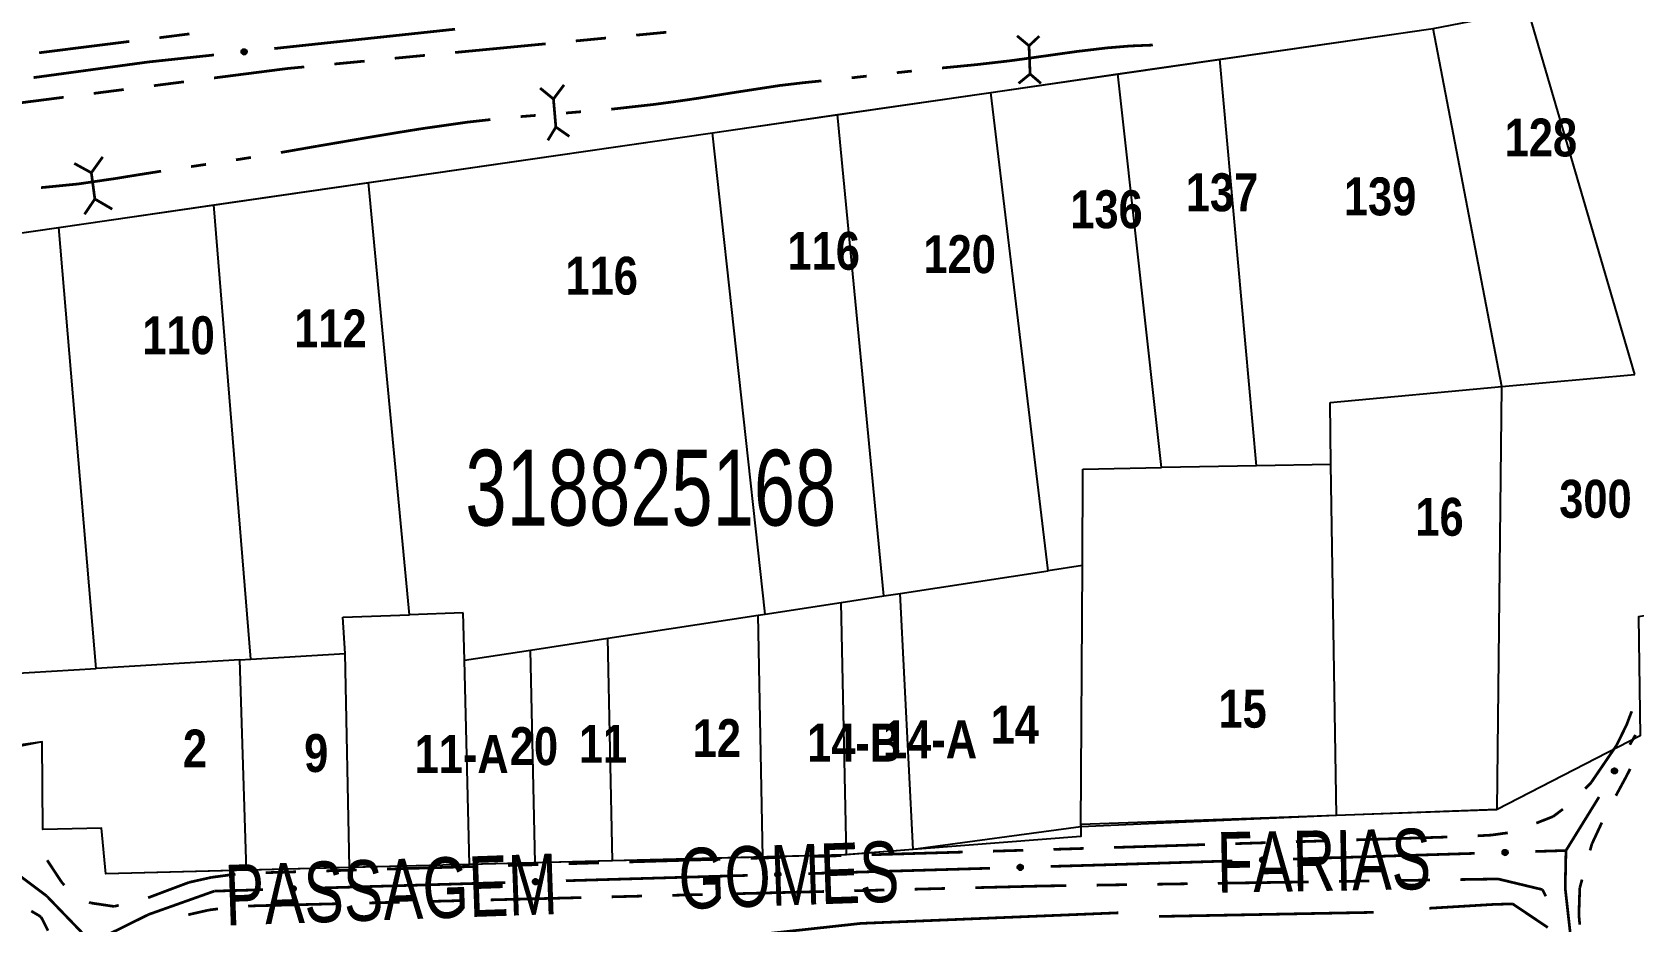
# Model space of a CAD drawing. Extents: x 203591 to 208218, y 4854879 to 4857795.
# Drawn here: x 205030.9 to 205136.6, y 4855904.4 to 4855963.2 of the extents above; entities that cross this region are included whole.
import ezdxf
from ezdxf.enums import TextEntityAlignment as Align

# ---------------------------------------------------------------- set-up
doc = ezdxf.new("R2010")
doc.units = 0
doc.header["$LTSCALE"] = 1.5
doc.header["$MEASUREMENT"] = 0
doc.linetypes.add('PHANTOMX2', pattern=[5, 2.5, -0.5, 0.5, -0.5, 0.5, -0.5])
doc.linetypes.add('TRACO_05', pattern=[11, 7, -1, 0.5, -1, 0.5, -1])
for name, color, linetype in [('CD-MALHA-LOTES', 40, 'CONTINUOUS'), ('CD_TXT_QUADRA', 7, 'CONTINUOUS'), ('HD-VALAS-DRENOS', 170, 'CONTINUOUS'), ('RU-QUADRAS', 210, 'CONTINUOUS'), ('SV-EIXO-RUA-N-PAV', 6, 'CONTINUOUS'), ('SV-ESTIVAS', 7, 'CONTINUOUS'), ('SV-RUA-NAO-PAV-S-GUIA-C-GUIA', 7, 'PHANTOMX2'), ('SV-TXT-RUA-N-PAV-S-GUIA-C-GUIA', 7, 'CONTINUOUS'), ('Th_NmrPorta', 7, 'CONTINUOUS')]:
    doc.layers.add(name, color=color, linetype=linetype)
doc.styles.add('ARIAL', font='ARIAL.TTF')
doc.styles.get("Standard").update_dxf_attribs({"font": 'swisscbo.ttf'})

msp = doc.modelspace()

# ---------------------------------------------------------------- linework, layer by layer
at = {"layer": 'CD-MALHA-LOTES', "linetype": 'Continuous', "flags": 128}
for points in [[(205136.68, 4855940.56), (205129.63, 4855964.61)], [(205109.28, 4855961.36), (205123.37, 4855963.4)], [(205127.9, 4855939.76), (205123.37, 4855963.4)], [(205102.56, 4855960.39), (205109.28, 4855961.36)], [(205111.7, 4855934.52), (205109.28, 4855961.36)], [(205094.18, 4855959.17), (205102.56, 4855960.39)], [(205105.44, 4855934.41), (205102.56, 4855960.39)], [(205084.06, 4855957.71), (205094.18, 4855959.17)], [(205097.96, 4855927.6), (205094.18, 4855959.17)], [(205075.81, 4855956.51), (205084.06, 4855957.71)], [(205087.12, 4855925.94), (205084.06, 4855957.71)], [(205053.11, 4855953.22), (205075.81, 4855956.51)], [(205079.28, 4855924.74), (205075.81, 4855956.51)], [(205042.91, 4855951.75), (205053.11, 4855953.22)], [(205055.83, 4855924.7), (205053.11, 4855953.22)], [(205032.69, 4855950.27), (205042.91, 4855951.75)], [(205045.36, 4855921.77), (205042.91, 4855951.75)], [(204981.6, 4855942.86), (205032.69, 4855950.27)], [(205035.14, 4855921.16), (205032.69, 4855950.27)], [(205116.56, 4855938.72), (205127.9, 4855939.76)], [(205127.59, 4855911.84), (205127.9, 4855939.76)], [(205127.9, 4855939.76), (205136.68, 4855940.56)], [(205116.62, 4855934.61), (205116.56, 4855938.72)], [(205100.22, 4855927.95), (205100.26, 4855934.32)], [(205100.26, 4855934.32), (205105.44, 4855934.41)], [(205111.7, 4855934.52), (205105.44, 4855934.41)], [(205116.62, 4855934.61), (205111.7, 4855934.52)], [(205116.98, 4855911.45), (205116.62, 4855934.61)], [(205100.22, 4855927.95), (205097.96, 4855927.6)], [(205100.12, 4855910.7), (205100.22, 4855927.95)], [(205088.19, 4855926.1), (205097.96, 4855927.6)], [(205084.3, 4855925.51), (205087.12, 4855925.94)], [(205087.12, 4855925.94), (205088.19, 4855926.1)], [(205089.05, 4855909.2), (205088.19, 4855926.1)], [(205059.37, 4855924.83), (205055.83, 4855924.7)], [(205059.45, 4855921.71), (205059.37, 4855924.83)], [(205079.28, 4855924.74), (205084.3, 4855925.51)], [(205084.6625, 4855908.8575), (205084.3, 4855925.51)], [(205051.43, 4855924.55), (205055.83, 4855924.7)], [(205051.57, 4855922.14), (205051.43, 4855924.55)], [(205068.91, 4855923.15), (205078.82, 4855924.67)], [(205078.82, 4855924.67), (205079.28, 4855924.74)], [(205079.14, 4855908.71), (205078.82, 4855924.67)], [(205063.8, 4855922.37), (205068.91, 4855923.15)], [(205069.22, 4855908.46), (205068.91, 4855923.15)], [(205044.63, 4855921.72), (205035.14, 4855921.16)], [(205044.63, 4855921.72), (205045.36, 4855921.77)], [(205045.06, 4855907.84), (205044.63, 4855921.72)], [(205045.36, 4855921.77), (205051.57, 4855922.14)], [(205051.86, 4855908.02), (205051.57, 4855922.14)], [(205059.45, 4855921.71), (205063.8, 4855922.37)], [(205059.79, 4855908.22), (205059.45, 4855921.71)], [(205064.11, 4855908.33), (205063.8, 4855922.37)], [(205027.76, 4855920.72), (205035.14, 4855921.16)], [(205031.59, 4855916.32), (205028.59, 4855915.9)], [(205031.62, 4855910.53), (205031.59, 4855916.32)], [(205137.03, 4855916.72), (205127.59, 4855911.84)], [(205116.98, 4855911.45), (205100.12, 4855910.7)], [(205127.59, 4855911.84), (205116.98, 4855911.45)], [(205035.5, 4855910.61), (205031.62, 4855910.53)], [(205035.79, 4855907.6), (205035.5, 4855910.61)], [(205100.12, 4855910.7), (205089.05, 4855909.2)], [(205089.05, 4855909.2), (205084.6625, 4855908.8575)], [(205045.06, 4855907.84), (205035.79, 4855907.6)], [(205051.86, 4855908.02), (205045.06, 4855907.84)], [(205059.79, 4855908.22), (205051.86, 4855908.02)], [(205064.11, 4855908.33), (205059.79, 4855908.22)], [(205069.22, 4855908.46), (205064.11, 4855908.33)], [(205079.14, 4855908.71), (205069.22, 4855908.46)], [(205084.6625, 4855908.8575), (205079.14, 4855908.71)]]:
    msp.add_lwpolyline(points, dxfattribs=at)
at = {"layer": 'HD-VALAS-DRENOS', "const_width": 0.18, "flags": 128}
for points in [[(205099.88, 4855961.88), (205096.919392, 4855961.463121)], [(205099.890116, 4855961.881193), (205099.88, 4855961.88)], [(205101.873046, 4855962.115145), (205099.890116, 4855961.881193)], [(205101.876351, 4855962.115418), (205101.873046, 4855962.115145)], [(205103.367965, 4855962.239045), (205101.876351, 4855962.115418)], [(205103.870822, 4855962.25945), (205103.367965, 4855962.239045)], [(205104.87, 4855962.3), (205103.870822, 4855962.25945)], [(205091.726004, 4855960.861928), (205090.958152, 4855960.788484)], [(205091.953579, 4855960.88401), (205091.726004, 4855960.861928)], [(205093.219079, 4855961.00681), (205091.953579, 4855960.88401)], [(205093.942919, 4855961.089577), (205093.219079, 4855961.00681)], [(205095.42293, 4855961.25881), (205093.942919, 4855961.089577)], [(205095.928585, 4855961.327832), (205095.42293, 4855961.25881)], [(205096.909186, 4855961.461685), (205095.928585, 4855961.327832)], [(205096.919392, 4855961.463121), (205096.909186, 4855961.461685)], [(205080.25, 4855959.63), (205078.046701, 4855959.29176)], [(205081.015574, 4855959.720371), (205080.25, 4855959.63)], [(205081.844624, 4855959.818236), (205081.015574, 4855959.720371)], [(205082.008974, 4855959.834914), (205081.844624, 4855959.818236)], [(205083.003864, 4855959.935875), (205082.008974, 4855959.834914)], [(205085.078301, 4855960.146407), (205084.993643, 4855960.137815)], [(205085.987329, 4855960.24996), (205085.078301, 4855960.146407)], [(205088.059072, 4855960.485968), (205087.974477, 4855960.476331)], [(205088.968713, 4855960.58353), (205088.059072, 4855960.485968)], [(205073.432808, 4855958.579938), (205072.113092, 4855958.403611)], [(205074.094326, 4855958.676698), (205073.432808, 4855958.579938)], [(205074.917536, 4855958.797109), (205074.094326, 4855958.676698)], [(205075.083468, 4855958.823582), (205074.917536, 4855958.797109)], [(205077.285048, 4855959.174836), (205075.083468, 4855958.823582)], [(205078.046701, 4855959.29176), (205077.285048, 4855959.174836)], [(205063.274641, 4855957.587212), (205063.152245, 4855957.575915)], [(205064.148954, 4855957.65688), (205063.274641, 4855957.587212)], [(205066.180778, 4855957.818784), (205066.142634, 4855957.815744)], [(205067.139135, 4855957.899324), (205066.180778, 4855957.818784)], [(205069.17, 4855958.07), (205069.132109, 4855958.066816)], [(205070.125984, 4855958.177197), (205069.17, 4855958.07)], [(205071.945753, 4855958.381254), (205070.125984, 4855958.177197)], [(205072.113092, 4855958.403611), (205071.945753, 4855958.381254)], [(205055.258712, 4855956.560444), (205053.247274, 4855956.225037)], [(205056.207331, 4855956.712889), (205055.258712, 4855956.560444)], [(205056.740025, 4855956.798494), (205056.207331, 4855956.712889)], [(205057.195928, 4855956.863196), (205056.740025, 4855956.798494)], [(205059.71, 4855957.22), (205057.195928, 4855956.863196)], [(205060.167935, 4855957.270714), (205059.71, 4855957.22)], [(205061.161858, 4855957.380787), (205060.167935, 4855957.270714)], [(205048.319153, 4855955.380363), (205047.752402, 4855955.281312)], [(205049.733352, 4855955.627526), (205048.319153, 4855955.380363)], [(205050.289673, 4855955.722468), (205049.733352, 4855955.627526)], [(205052.690484, 4855956.132193), (205050.289673, 4855955.722468)], [(205053.247274, 4855956.225037), (205052.690484, 4855956.132193)], [(205042.396131, 4855954.423933), (205041.406784, 4855954.278361)], [(205045.360988, 4855954.881474), (205044.373366, 4855954.724622)], [(205047.752402, 4855955.281312), (205047.333915, 4855955.209176)], [(205034.488922, 4855953.210166), (205033.94, 4855953.13)], [(205036.397993, 4855953.488975), (205034.488922, 4855953.210166)], [(205036.46775, 4855953.500343), (205036.397993, 4855953.488975)], [(205037.878819, 4855953.73031), (205036.46775, 4855953.500343)], [(205038.442155, 4855953.819259), (205037.878819, 4855953.73031)], [(205039.429917, 4855953.975225), (205038.442155, 4855953.819259)], [(205032.501743, 4855952.987949), (205031.51, 4855952.89)], [(205031.51, 4855952.89), (205031.5101, 4855952.8901)], [(205033.94, 4855953.13), (205032.501743, 4855952.987949)], [(205123.60324, 4855905.3589), (205123.12, 4855905.33)], [(205127.3, 4855905.58), (205123.60324, 4855905.3589)], [(205127.596492, 4855905.589176), (205127.3, 4855905.58)], [(205128.60744, 4855905.620474), (205127.596492, 4855905.589176)], [(205129.428, 4855905.069159), (205128.60744, 4855905.620474)], [(205130.93, 4855904.06), (205129.428, 4855905.069159)]]:
    msp.add_lwpolyline(points, dxfattribs=at)
at = {"layer": 'HD-VALAS-DRENOS', "linetype": 'TRACO_05', "const_width": 0.18, "flags": 128}
for points in [[(205102.6, 4855905.03), (205085.61, 4855904.33), (205076.11, 4855903.29)], [(205119.44, 4855905.06), (205105.28, 4855904.79)]]:
    msp.add_lwpolyline(points, dxfattribs=at)
at = {"layer": 'RU-QUADRAS', "color": 6, "linetype": 'Continuous'}
msp.add_lwpolyline([(204930.75, 4855933.42), (204981.6, 4855942.86), (205123.37, 4855963.4), (205173.5, 4855973.07), (205178.99, 4855931.66), (205136.91, 4855924.56), (205137.03, 4855916.72), (205127.55, 4855911.82), (205100.12, 4855910.86), (205100.12, 4855910.06), (205084.52, 4855908.85), (205035.79, 4855907.6), (205035.5, 4855910.61), (205031.62, 4855910.53), (205031.59, 4855916.32), (204937.41, 4855897.5)], close=True, dxfattribs=at)
at = {"layer": 'SV-EIXO-RUA-N-PAV', "const_width": 0.18, "flags": 128}
for points in [[(205046.898464, 4855962.071495), (205058.830464, 4855963.347188)], [(205031.015744, 4855960.151692), (205037.951611, 4855961.097075)], [(205037.951611, 4855961.097075), (205038.56, 4855961.18)], [(205038.56, 4855961.18), (205042.921131, 4855961.646264)], [(205136.340824, 4855916.121731), (205136.72, 4855916.77)], [(205132.13, 4855909.14), (205134.312038, 4855912.674542)], [(205114.117808, 4855908.580317), (205126.112019, 4855908.953009)], [(205130.110089, 4855909.077239), (205132.109125, 4855909.139355)], [(205132.109125, 4855909.139355), (205132.13, 4855909.14)], [(205132.112874, 4855908.294), (205132.13, 4855909.14)], [(205082.132308, 4855907.617386), (205094.127079, 4855907.971602)], [(205098.125336, 4855908.089675), (205102.123593, 4855908.207747)], [(205102.123593, 4855908.207747), (205102.2, 4855908.21)], [(205102.2, 4855908.21), (205110.119738, 4855908.456087)], [(205132.08, 4855906.67), (205132.112874, 4855908.294)], [(205031.87, 4855906.15), (205029.983268, 4855907.562771)], [(205050.146252, 4855906.672807), (205062.141023, 4855907.027024)], [(205066.13928, 4855907.145097), (205078.134051, 4855907.499313)], [(205032.316323, 4855905.687202), (205031.87, 4855906.15)], [(205034.85, 4855903.06), (205032.316323, 4855905.687202)], [(205038.61, 4855904.92), (205042.195103, 4855906.195072)], [(205042.195103, 4855906.195072), (205042.94, 4855906.46)], [(205042.94, 4855906.46), (205046.147995, 4855906.554735)], [(205132.121559, 4855906.296639), (205132.08, 4855906.67)], [(205132.674696, 4855901.327329), (205132.121559, 4855906.296639)], [(205034.85, 4855903.06), (205038.435304, 4855904.833582)], [(205038.435304, 4855904.833582), (205038.61, 4855904.92)]]:
    msp.add_lwpolyline(points, dxfattribs=at)
at = {"layer": 'SV-EIXO-RUA-N-PAV', "flags": 128}
for points in [[(205044.755229, 4855961.953062), (205044.785398, 4855961.991557), (205044.819198, 4855962.018473), (205044.85385, 4855962.032808), (205044.887775, 4855962.037491), (205044.923021, 4855962.038373), (205044.958752, 4855962.031422), (205044.996701, 4855962.014923), (205045.035529, 4855961.984931), (205045.060826, 4855961.948494), (205045.076698, 4855961.915273), (205045.083618, 4855961.880179), (205045.083901, 4855961.845925), (205045.075453, 4855961.809048), (205045.058357, 4855961.770754), (205045.027254, 4855961.73244), (205044.993936, 4855961.70628), (205044.960055, 4855961.693295), (205044.924731, 4855961.686561), (205044.888736, 4855961.686092), (205044.853701, 4855961.693117), (205044.815176, 4855961.7104), (205044.777767, 4855961.7416), (205044.751296, 4855961.774532), (205044.737838, 4855961.808223), (205044.731992, 4855961.843149), (205044.730677, 4855961.87849), (205044.736169, 4855961.914699), (205044.755229, 4855961.953062)], [(205135.163495, 4855914.326911), (205135.150435, 4855914.374043), (205135.148848, 4855914.417222), (205135.15789, 4855914.453616), (205135.174265, 4855914.483693), (205135.194484, 4855914.512576), (205135.221294, 4855914.537199), (205135.257103, 4855914.557937), (205135.304291, 4855914.57137), (205135.348631, 4855914.570089), (205135.384785, 4855914.563133), (205135.417131, 4855914.547863), (205135.444861, 4855914.527752), (205135.469517, 4855914.499057), (205135.490178, 4855914.462563), (205135.502537, 4855914.414786), (205135.503803, 4855914.372445), (205135.494133, 4855914.337472), (205135.478576, 4855914.305051), (205135.45758, 4855914.275811), (205135.431124, 4855914.251792), (205135.394342, 4855914.231056), (205135.347025, 4855914.219482), (205135.304809, 4855914.217738), (205135.26971, 4855914.226914), (205135.238136, 4855914.242949), (205135.20892, 4855914.262876), (205135.183046, 4855914.288795), (205135.163495, 4855914.326911)], [(205127.964024, 4855909.120689), (205127.997009, 4855909.156801), (205128.032741, 4855909.181092), (205128.068376, 4855909.192775), (205128.102557, 4855909.194887), (205128.137769, 4855909.19311), (205128.172875, 4855909.183486), (205128.209472, 4855909.164173), (205128.245929, 4855909.13134), (205128.268408, 4855909.093099), (205128.28173, 4855909.058776), (205128.285985, 4855909.023261), (205128.283686, 4855908.989084), (205128.272483, 4855908.952948), (205128.252549, 4855908.916051), (205128.218646, 4855908.880191), (205128.183452, 4855908.856617), (205128.148688, 4855908.846222), (205128.112956, 4855908.84217), (205128.077029, 4855908.844416), (205128.042623, 4855908.854062), (205128.00551, 4855908.874199), (205127.970559, 4855908.90813), (205127.946646, 4855908.942964), (205127.935765, 4855908.977572), (205127.932569, 4855909.01284), (205127.933922, 4855909.048179), (205127.942127, 4855909.083871), (205127.964024, 4855909.120689)], [(205095.97934, 4855908.13643), (205096.01238, 4855908.172491), (205096.04815, 4855908.196727), (205096.083803, 4855908.208355), (205096.117987, 4855908.210415), (205096.153196, 4855908.208583), (205096.188287, 4855908.198905), (205096.224855, 4855908.179536), (205096.261262, 4855908.146646), (205096.283681, 4855908.108371), (205096.296951, 4855908.074028), (205096.301151, 4855908.038507), (205096.298799, 4855908.004332), (205096.28754, 4855907.968214), (205096.26755, 4855907.931348), (205096.233592, 4855907.89554), (205096.198361, 4855907.87202), (205096.163581, 4855907.861679), (205096.127843, 4855907.857682), (205096.09192, 4855907.859983), (205096.057528, 4855907.869682), (205096.020446, 4855907.889876), (205095.985548, 4855907.923861), (205095.961688, 4855907.958731), (205095.950861, 4855907.993357), (205095.947719, 4855908.02863), (205095.949126, 4855908.063967), (205095.957387, 4855908.099646), (205095.97934, 4855908.13643)], [(205111.971743, 4855908.623767), (205112.004727, 4855908.659879), (205112.04046, 4855908.684171), (205112.076094, 4855908.695853), (205112.110275, 4855908.697965), (205112.145487, 4855908.696188), (205112.180593, 4855908.686564), (205112.217191, 4855908.667251), (205112.253648, 4855908.634418), (205112.276126, 4855908.596177), (205112.289449, 4855908.561855), (205112.293704, 4855908.52634), (205112.291404, 4855908.492162), (205112.280201, 4855908.456026), (205112.260267, 4855908.419129), (205112.226365, 4855908.383269), (205112.19117, 4855908.359695), (205112.156406, 4855908.3493), (205112.120675, 4855908.345248), (205112.084748, 4855908.347494), (205112.050341, 4855908.35714), (205112.013228, 4855908.377277), (205111.978277, 4855908.411208), (205111.954364, 4855908.446042), (205111.943484, 4855908.480651), (205111.940287, 4855908.515918), (205111.94164, 4855908.551257), (205111.949846, 4855908.586949), (205111.971743, 4855908.623767)], [(205048.000257, 4855906.719563), (205048.033296, 4855906.755624), (205048.069067, 4855906.77986), (205048.104719, 4855906.791488), (205048.138903, 4855906.793547), (205048.174112, 4855906.791716), (205048.209203, 4855906.782038), (205048.245771, 4855906.762669), (205048.282178, 4855906.729779), (205048.304597, 4855906.691504), (205048.317867, 4855906.657161), (205048.322067, 4855906.621639), (205048.319715, 4855906.587465), (205048.308456, 4855906.551347), (205048.288466, 4855906.514481), (205048.254508, 4855906.478673), (205048.219277, 4855906.455152), (205048.184497, 4855906.444811), (205048.148759, 4855906.440815), (205048.112836, 4855906.443115), (205048.078444, 4855906.452814), (205048.041362, 4855906.473009), (205048.006464, 4855906.506993), (205047.982604, 4855906.541864), (205047.971777, 4855906.57649), (205047.968635, 4855906.611762), (205047.970042, 4855906.647099), (205047.978303, 4855906.682779), (205048.000257, 4855906.719563)], [(205063.993284, 4855907.191852), (205064.026324, 4855907.227913), (205064.062095, 4855907.252149), (205064.097747, 4855907.263777), (205064.131931, 4855907.265837), (205064.16714, 4855907.264005), (205064.202231, 4855907.254327), (205064.238799, 4855907.234958), (205064.275206, 4855907.202068), (205064.297625, 4855907.163793), (205064.310895, 4855907.12945), (205064.315095, 4855907.093928), (205064.312743, 4855907.059754), (205064.301484, 4855907.023636), (205064.281494, 4855906.98677), (205064.247536, 4855906.950962), (205064.212305, 4855906.927442), (205064.177525, 4855906.9171), (205064.141787, 4855906.913104), (205064.105864, 4855906.915404), (205064.071472, 4855906.925103), (205064.03439, 4855906.945298), (205063.999492, 4855906.979282), (205063.975632, 4855907.014153), (205063.964805, 4855907.048779), (205063.961663, 4855907.084051), (205063.96307, 4855907.119388), (205063.971331, 4855907.155068), (205063.993284, 4855907.191852)], [(205079.986312, 4855907.664141), (205080.019352, 4855907.700202), (205080.055123, 4855907.724438), (205080.090775, 4855907.736066), (205080.124959, 4855907.738126), (205080.160168, 4855907.736294), (205080.195259, 4855907.726616), (205080.231827, 4855907.707247), (205080.268234, 4855907.674357), (205080.290653, 4855907.636082), (205080.303923, 4855907.601739), (205080.308123, 4855907.566217), (205080.305771, 4855907.532043), (205080.294512, 4855907.495925), (205080.274522, 4855907.459059), (205080.240564, 4855907.423251), (205080.205333, 4855907.399731), (205080.170553, 4855907.38939), (205080.134815, 4855907.385393), (205080.098892, 4855907.387694), (205080.0645, 4855907.397393), (205080.027418, 4855907.417587), (205079.99252, 4855907.451571), (205079.96866, 4855907.486442), (205079.957833, 4855907.521068), (205079.954691, 4855907.55634), (205079.956098, 4855907.591677), (205079.964359, 4855907.627357), (205079.986312, 4855907.664141)]]:
    msp.add_lwpolyline(points, close=True, dxfattribs=at)
for points in [[(205044.730677, 4855961.87849), (205045.060826, 4855961.948494)], [(205044.731992, 4855961.843149), (205045.076698, 4855961.915273)], [(205044.734984, 4855961.862311), (205045.063626, 4855961.933127)], [(205044.736169, 4855961.914699), (205045.035529, 4855961.984931)], [(205044.737544, 4855961.825533), (205045.078687, 4855961.894941)], [(205044.737838, 4855961.808223), (205045.083618, 4855961.880179)], [(205044.738142, 4855961.896956), (205045.043573, 4855961.966663)], [(205044.746726, 4855961.932182), (205045.012811, 4855961.997682)], [(205044.7481, 4855961.790982), (205045.080812, 4855961.862233)], [(205044.751296, 4855961.774532), (205045.083901, 4855961.845925)], [(205044.755229, 4855961.953062), (205044.996701, 4855962.014923)], [(205044.766796, 4855961.757301), (205045.075086, 4855961.825941)], [(205044.772514, 4855961.973363), (205044.970418, 4855962.021968)], [(205044.777767, 4855961.7416), (205045.075453, 4855961.809048)], [(205044.785398, 4855961.991557), (205044.958752, 4855962.031422)], [(205044.800127, 4855961.727929), (205045.063933, 4855961.789069)], [(205044.804599, 4855962.006984), (205044.932189, 4855962.032976)], [(205044.815176, 4855961.7104), (205045.058357, 4855961.770754)], [(205044.819198, 4855962.018473), (205044.923021, 4855962.038373)], [(205044.839661, 4855961.70471), (205045.035141, 4855961.750311)], [(205044.853701, 4855961.693117), (205045.027254, 4855961.73244)], [(205044.875467, 4855961.690698), (205045.004268, 4855961.718192)], [(205044.888736, 4855961.686092), (205044.993936, 4855961.70628)], [(205135.148848, 4855914.417222), (205135.194484, 4855914.512576)], [(205135.149424, 4855914.398653), (205135.204271, 4855914.516748)], [(205135.150435, 4855914.374043), (205135.221294, 4855914.537199)], [(205135.157424, 4855914.352873), (205135.235828, 4855914.540972)], [(205135.163495, 4855914.326911), (205135.257103, 4855914.557937)], [(205135.175248, 4855914.307671), (205135.280542, 4855914.560662)], [(205135.183046, 4855914.288795), (205135.304291, 4855914.57137)], [(205135.198493, 4855914.279847), (205135.323766, 4855914.566995)], [(205135.20892, 4855914.262876), (205135.348631, 4855914.570089)], [(205135.224495, 4855914.256735), (205135.362657, 4855914.563217)], [(205135.238136, 4855914.242949), (205135.384785, 4855914.563133)], [(205135.255607, 4855914.236956), (205135.402326, 4855914.552661)], [(205135.26971, 4855914.226914), (205135.417131, 4855914.547863)], [(205135.289676, 4855914.224933), (205135.429905, 4855914.534949)], [(205135.304809, 4855914.217738), (205135.444861, 4855914.527752)], [(205135.327878, 4855914.219977), (205135.455706, 4855914.508792)], [(205135.347025, 4855914.219482), (205135.469517, 4855914.499057)], [(205135.371302, 4855914.229356), (205135.478752, 4855914.477924)], [(205135.394342, 4855914.231056), (205135.490178, 4855914.462563)], [(205135.41346, 4855914.247379), (205135.492842, 4855914.431744)], [(205135.431124, 4855914.251792), (205135.502537, 4855914.414786)], [(205135.445995, 4855914.267869), (205135.500353, 4855914.38783)], [(205135.45758, 4855914.275811), (205135.503803, 4855914.372445)], [(205127.932569, 4855909.01284), (205128.28173, 4855909.058776)], [(205127.933922, 4855909.048179), (205128.268408, 4855909.093099)], [(205127.935765, 4855908.977572), (205128.285985, 4855909.023261)], [(205127.936777, 4855908.994856), (205128.282181, 4855909.038353)], [(205127.936997, 4855909.031722), (205128.270042, 4855909.077566)], [(205127.942127, 4855909.083871), (205128.245929, 4855909.13134)], [(205127.942757, 4855909.066031), (205128.252573, 4855909.112518)], [(205127.944698, 4855908.959607), (205128.281835, 4855909.005578)], [(205127.946646, 4855908.942964), (205128.283686, 4855908.989084)], [(205127.953972, 4855909.100509), (205128.224237, 4855909.145767)], [(205127.960803, 4855908.924613), (205128.27339, 4855908.96982)], [(205127.964024, 4855909.120689), (205128.209472, 4855909.164173)], [(205127.970559, 4855908.90813), (205128.272483, 4855908.952948)], [(205127.98279, 4855909.139629), (205128.183795, 4855909.173179)], [(205127.991825, 4855908.892812), (205128.259489, 4855908.933894)], [(205127.997009, 4855909.156801), (205128.172875, 4855909.183486)], [(205128.00551, 4855908.874199), (205128.252549, 4855908.916051)], [(205128.017318, 4855909.170736), (205128.146504, 4855909.187037)], [(205128.029497, 4855908.866679), (205128.227858, 4855908.897416)], [(205128.032741, 4855909.181092), (205128.137769, 4855909.19311)], [(205095.947719, 4855908.02863), (205096.296951, 4855908.074028)], [(205095.949126, 4855908.063967), (205096.283681, 4855908.108371)], [(205095.950861, 4855907.993357), (205096.301151, 4855908.038507)], [(205095.951899, 4855908.010639), (205096.29737, 4855908.053604)], [(205095.952176, 4855908.047505), (205096.285291, 4855908.092835)], [(205095.957387, 4855908.099646), (205096.261262, 4855908.146646)], [(205095.957989, 4855908.081805), (205096.267877, 4855908.127814)], [(205095.959766, 4855907.975378), (205096.296973, 4855908.020829)], [(205095.961688, 4855907.958731), (205096.298799, 4855908.004332)], [(205095.969257, 4855908.116265), (205096.239591, 4855908.161107)], [(205095.975817, 4855907.940359), (205096.288473, 4855907.985085)], [(205095.97934, 4855908.13643), (205096.224855, 4855908.179536)], [(205095.985548, 4855907.923861), (205096.28754, 4855907.968214)], [(205095.998136, 4855908.155341), (205096.199191, 4855908.188581)], [(205096.00679, 4855907.908511), (205096.274517, 4855907.94918)], [(205096.01238, 4855908.172491), (205096.188287, 4855908.198905)], [(205096.020446, 4855907.889876), (205096.26755, 4855907.931348)], [(205096.032712, 4855908.186395), (205096.161922, 4855908.202497)], [(205096.044421, 4855907.88232), (205096.24283, 4855907.912751)], [(205096.04815, 4855908.196727), (205096.153196, 4855908.208583)], [(205096.057528, 4855907.869682), (205096.233592, 4855907.89554)], [(205096.079043, 4855907.865596), (205096.209578, 4855907.883102)], [(205096.09192, 4855907.859983), (205096.198361, 4855907.87202)], [(205111.940287, 4855908.515918), (205112.289449, 4855908.561855)], [(205111.94164, 4855908.551257), (205112.276126, 4855908.596177)], [(205111.943484, 4855908.480651), (205112.293704, 4855908.52634)], [(205111.944496, 4855908.497934), (205112.2899, 4855908.541431)], [(205111.944715, 4855908.5348), (205112.27776, 4855908.580644)], [(205111.949846, 4855908.586949), (205112.253648, 4855908.634418)], [(205111.950475, 4855908.569109), (205112.260292, 4855908.615596)], [(205111.952417, 4855908.462685), (205112.289553, 4855908.508656)], [(205111.954364, 4855908.446042), (205112.291404, 4855908.492162)], [(205111.96169, 4855908.603587), (205112.231955, 4855908.648845)], [(205111.968521, 4855908.427691), (205112.281108, 4855908.472898)], [(205111.971743, 4855908.623767), (205112.217191, 4855908.667251)], [(205111.978277, 4855908.411208), (205112.280201, 4855908.456026)], [(205111.990509, 4855908.642707), (205112.191513, 4855908.676257)], [(205111.999543, 4855908.39589), (205112.267207, 4855908.436972)], [(205112.004727, 4855908.659879), (205112.180593, 4855908.686564)], [(205112.013228, 4855908.377277), (205112.260267, 4855908.419129)], [(205112.025037, 4855908.673814), (205112.154223, 4855908.690115)], [(205112.037215, 4855908.369757), (205112.235576, 4855908.400494)], [(205112.04046, 4855908.684171), (205112.145487, 4855908.696188)], [(205112.050341, 4855908.35714), (205112.226365, 4855908.383269)], [(205112.071863, 4855908.353087), (205112.20237, 4855908.370794)], [(205112.084748, 4855908.347494), (205112.19117, 4855908.359695)], [(205128.042623, 4855908.854062), (205128.218646, 4855908.880191)], [(205128.064144, 4855908.850009), (205128.194651, 4855908.867716)], [(205128.077029, 4855908.844416), (205128.183452, 4855908.856617)], [(205048.033296, 4855906.755624), (205048.209203, 4855906.782038)], [(205048.053628, 4855906.769528), (205048.182838, 4855906.785629)], [(205048.069067, 4855906.77986), (205048.174112, 4855906.791716)], [(205063.961663, 4855907.084051), (205064.310895, 4855907.12945)], [(205063.96307, 4855907.119388), (205064.297625, 4855907.163793)], [(205063.964805, 4855907.048779), (205064.315095, 4855907.093928)], [(205063.965844, 4855907.06606), (205064.311315, 4855907.109025)], [(205063.96612, 4855907.102927), (205064.299235, 4855907.148257)], [(205063.971331, 4855907.155068), (205064.275206, 4855907.202068)], [(205063.971933, 4855907.137226), (205064.281821, 4855907.183236)], [(205063.97371, 4855907.0308), (205064.310917, 4855907.076251)], [(205063.975632, 4855907.014153), (205064.312743, 4855907.059754)], [(205063.983201, 4855907.171687), (205064.253535, 4855907.216528)], [(205063.989761, 4855906.995781), (205064.302417, 4855907.040507)], [(205063.993284, 4855907.191852), (205064.238799, 4855907.234958)], [(205063.999492, 4855906.979282), (205064.301484, 4855907.023636)], [(205064.01208, 4855907.210763), (205064.213135, 4855907.244003)], [(205064.020734, 4855906.963932), (205064.288461, 4855907.004602)], [(205064.026324, 4855907.227913), (205064.202231, 4855907.254327)], [(205064.03439, 4855906.945298), (205064.281494, 4855906.98677)], [(205064.046656, 4855907.241817), (205064.175866, 4855907.257919)], [(205064.058366, 4855906.937741), (205064.256774, 4855906.968173)], [(205064.062095, 4855907.252149), (205064.16714, 4855907.264005)], [(205064.071472, 4855906.925103), (205064.247536, 4855906.950962)], [(205064.092987, 4855906.921017), (205064.223522, 4855906.938523)], [(205064.105864, 4855906.915404), (205064.212305, 4855906.927442)], [(205079.954691, 4855907.55634), (205080.303923, 4855907.601739)], [(205079.956098, 4855907.591677), (205080.290653, 4855907.636082)], [(205079.957833, 4855907.521068), (205080.308123, 4855907.566217)], [(205079.958872, 4855907.53835), (205080.304342, 4855907.581314)], [(205079.959148, 4855907.575216), (205080.292263, 4855907.620546)], [(205079.964359, 4855907.627357), (205080.268234, 4855907.674357)], [(205079.964961, 4855907.609515), (205080.274849, 4855907.655525)], [(205079.966738, 4855907.503089), (205080.303945, 4855907.54854)], [(205079.96866, 4855907.486442), (205080.305771, 4855907.532043)], [(205079.976229, 4855907.643976), (205080.246563, 4855907.688818)], [(205079.982789, 4855907.46807), (205080.295445, 4855907.512796)], [(205079.986312, 4855907.664141), (205080.231827, 4855907.707247)], [(205079.99252, 4855907.451571), (205080.294512, 4855907.495925)], [(205080.005108, 4855907.683052), (205080.206163, 4855907.716292)], [(205080.013762, 4855907.436222), (205080.281489, 4855907.476891)], [(205080.019352, 4855907.700202), (205080.195259, 4855907.726616)], [(205080.027418, 4855907.417587), (205080.274522, 4855907.459059)], [(205080.039684, 4855907.714106), (205080.168894, 4855907.730208)], [(205080.051394, 4855907.410031), (205080.249802, 4855907.440462)], [(205080.055123, 4855907.724438), (205080.160168, 4855907.736294)], [(205080.0645, 4855907.397393), (205080.240564, 4855907.423251)], [(205080.086015, 4855907.393306), (205080.21655, 4855907.410812)], [(205080.098892, 4855907.387694), (205080.205333, 4855907.399731)], [(205047.968635, 4855906.611762), (205048.317867, 4855906.657161)], [(205047.970042, 4855906.647099), (205048.304597, 4855906.691504)], [(205047.971777, 4855906.57649), (205048.322067, 4855906.621639)], [(205047.972816, 4855906.593771), (205048.318287, 4855906.636736)], [(205047.973092, 4855906.630638), (205048.306207, 4855906.675968)], [(205047.978303, 4855906.682779), (205048.282178, 4855906.729779)], [(205047.978905, 4855906.664937), (205048.288793, 4855906.710947)], [(205047.980682, 4855906.558511), (205048.317889, 4855906.603962)], [(205047.982604, 4855906.541864), (205048.319715, 4855906.587465)], [(205047.990173, 4855906.699398), (205048.260507, 4855906.744239)], [(205047.996733, 4855906.523491), (205048.309389, 4855906.568218)], [(205048.000257, 4855906.719563), (205048.245771, 4855906.762669)], [(205048.006464, 4855906.506993), (205048.308456, 4855906.551347)], [(205048.019052, 4855906.738474), (205048.220107, 4855906.771714)], [(205048.027706, 4855906.491643), (205048.295433, 4855906.532312)], [(205048.041362, 4855906.473009), (205048.288466, 4855906.514481)], [(205048.065338, 4855906.465452), (205048.263746, 4855906.495884)], [(205048.078444, 4855906.452814), (205048.254508, 4855906.478673)], [(205048.099959, 4855906.448728), (205048.230494, 4855906.466234)], [(205048.112836, 4855906.443115), (205048.219277, 4855906.455152)]]:
    msp.add_lwpolyline(points, dxfattribs=at)
at = {"layer": 'SV-ESTIVAS', "linetype": 'Continuous', "const_width": 0.18, "flags": 128}
for points in [[(205096.7, 4855962.25), (205095.91, 4855962.91)], [(205097.49, 4855959.77), (205096.77, 4855960.39), (205096.7, 4855962.25), (205097.38, 4855962.89)], [(205066.37, 4855956.27), (205065.48, 4855956.89), (205065.32, 4855958.74), (205066.02, 4855959.67)], [(205096.77, 4855960.39), (205096.01, 4855959.77)], [(205065.32, 4855958.74), (205064.44, 4855959.46)], [(205065.48, 4855956.89), (205064.95, 4855956.01)], [(205034.83, 4855953.87), (205033.7, 4855954.49)], [(205036.21, 4855951.47), (205035.06, 4855952.14), (205034.83, 4855953.87), (205035.58, 4855954.92)], [(205035.06, 4855952.14), (205034.38, 4855951.13)]]:
    msp.add_lwpolyline(points, dxfattribs=at)
at = {"layer": 'SV-RUA-NAO-PAV-S-GUIA-C-GUIA', "const_width": 0.18, "flags": 128}
for points in [[(205041.302933, 4855963.035351), (205039.318479, 4855962.786465)], [(205066.794443, 4855962.572562), (205068.785347, 4855962.763092)], [(205070.776251, 4855962.953622), (205072.767155, 4855963.144153)], [(205037.334026, 4855962.537578), (205031.380665, 4855961.790919)], [(205058.830828, 4855961.81044), (205064.803539, 4855962.382031)], [(205042.921193, 4855960.129228), (205046.888544, 4855960.639255)], [(205046.888544, 4855960.639255), (205047.75, 4855960.75)], [(205047.75, 4855960.75), (205048.876308, 4855960.857788)], [(205050.867212, 4855961.048319), (205052.858116, 4855961.238849)], [(205054.84902, 4855961.429379), (205056.839924, 4855961.61991)], [(205038.953842, 4855959.6192), (205040.937518, 4855959.874214)], [(205027.05179, 4855958.089118), (205033.002816, 4855958.854159)], [(205034.986491, 4855959.109173), (205036.970167, 4855959.364187)], [(205136.467695, 4855918.328436), (205136.133073, 4855917.443174)], [(205136.133073, 4855917.443174), (205135.670411, 4855916.496585)], [(205135.670411, 4855916.496585), (205135.47088, 4855916.088351)], [(205135.47088, 4855916.088351), (205134.035922, 4855913.985724)], [(205136.118759, 4855914.044102), (205136.363715, 4855914.523612)], [(205133.783713, 4855913.616165), (205133.397595, 4855913.220868)], [(205134.035922, 4855913.985724), (205133.783713, 4855913.616165)], [(205135.423276, 4855912.758638), (205135.899131, 4855913.638162)], [(205135.899131, 4855913.638162), (205136.118759, 4855914.044102)], [(205131.281822, 4855911.38534), (205130.174129, 4855910.948237)], [(205131.928893, 4855911.871218), (205131.281822, 4855911.38534)], [(205133.835758, 4855909.562939), (205134.49755, 4855910.986537)], [(205124.302138, 4855910.032075), (205118.305093, 4855909.843777)], [(205127.19955, 4855910.158174), (205126.300539, 4855910.109186)], [(205127.298262, 4855910.17185), (205127.19955, 4855910.158174)], [(205128.288801, 4855910.309082), (205127.298262, 4855910.17185)], [(205084.321081, 4855908.801669), (205082.321956, 4855908.742512)], [(205092.317581, 4855909.038298), (205086.320206, 4855908.860826)], [(205096.31583, 4855909.156612), (205094.316705, 4855909.097455)], [(205100.31396, 4855909.278884), (205098.314945, 4855909.216118)], [(205108.310019, 4855909.529947), (205102.312974, 4855909.34165)], [(205112.308049, 4855909.655479), (205110.309034, 4855909.592713)], [(205116.306078, 4855909.781011), (205114.307064, 4855909.718245)], [(205133.721688, 4855909.148246), (205133.835758, 4855909.562939)], [(205032.87, 4855907.05), (205031.916026, 4855908.498524)], [(205052.335082, 4855907.855155), (205050.335957, 4855907.795998)], [(205060.331582, 4855908.091784), (205054.334207, 4855907.914312)], [(205064.329832, 4855908.210098), (205062.330707, 4855908.150941)], [(205068.328082, 4855908.328412), (205066.328957, 4855908.269255)], [(205076.324581, 4855908.565041), (205070.327206, 4855908.387569)], [(205080.322831, 4855908.683355), (205078.323706, 4855908.624198)], [(205033.046123, 4855906.851249), (205032.87, 4855907.05)], [(205041.27485, 4855907.038608), (205038.574841, 4855906.024055)], [(205041.38773, 4855907.063855), (205041.27485, 4855907.038608)], [(205042.745713, 4855907.367598), (205041.38773, 4855907.063855)], [(205043.348768, 4855907.448539), (205042.745713, 4855907.367598)], [(205044.239203, 4855907.568053), (205043.348768, 4855907.448539)], [(205044.340593, 4855907.574264), (205044.239203, 4855907.568053)], [(205048.336832, 4855907.736841), (205046.337707, 4855907.677684)], [(205097.63, 4855906.8), (205093.161012, 4855906.687524)], [(205098.159534, 4855906.808159), (205097.63, 4855906.8)], [(205099.159415, 4855906.823579), (205098.159534, 4855906.808159)], [(205103.15894, 4855906.885255), (205101.159178, 4855906.854417)], [(205107.158464, 4855906.946931), (205105.158702, 4855906.916093)], [(205115.157513, 4855907.070284), (205109.158227, 4855906.97777)], [(205119.157038, 4855907.131961), (205117.157276, 4855907.101122)], [(205123.156562, 4855907.193637), (205121.1568, 4855907.162799)], [(205127.46, 4855907.26), (205125.156324, 4855907.224475)], [(205127.659854, 4855907.261245), (205127.46, 4855907.26)], [(205128.14233, 4855907.145383), (205127.659854, 4855907.261245)], [(205130.58, 4855906.56), (205128.14233, 4855907.145383)], [(205133.04, 4855906.67), (205133.191252, 4855907.219869)], [(205034.777217, 4855905.682042), (205034.678948, 4855905.7365)], [(205035.655118, 4855905.550852), (205034.777217, 4855905.682042)], [(205051.174308, 4855905.630795), (205046.175891, 4855905.504994)], [(205055.173042, 4855905.731435), (205053.173675, 4855905.681115)], [(205059.171776, 4855905.832076), (205057.172409, 4855905.781756)], [(205067.169243, 4855906.033358), (205061.171143, 4855905.882397)], [(205071.167977, 4855906.133999), (205069.16861, 4855906.083678)], [(205075.166711, 4855906.23464), (205073.167344, 4855906.184319)], [(205083.164178, 4855906.435922), (205077.166077, 4855906.28496)], [(205087.162912, 4855906.536562), (205085.163545, 4855906.486242)], [(205091.161645, 4855906.637203), (205089.162279, 4855906.586883)], [(205130.80335, 4855906.120464), (205130.58, 4855906.56)], [(205132.982669, 4855904.889524), (205133.026171, 4855906.240515)], [(205133.026171, 4855906.240515), (205133.04, 4855906.67)], [(205030.861774, 4855905.143588), (205031.345875, 4855904.863646)], [(205031.345875, 4855904.863646), (205031.52, 4855904.74)], [(205031.52, 4855904.74), (205031.970304, 4855903.847125)], [(205036.33, 4855905.45), (205035.655118, 4855905.550852)], [(205036.638059, 4855905.527361), (205036.33, 4855905.45)], [(205042.591707, 4855905.213813), (205041.225642, 4855904.903581)], [(205043.185878, 4855905.290909), (205042.591707, 4855905.213813)], [(205045.58, 4855905.49), (205045.176696, 4855905.467691)], [(205046.175891, 4855905.504994), (205045.58, 4855905.49)], [(205133.041435, 4855904.243884), (205132.982669, 4855904.889524)]]:
    msp.add_lwpolyline(points, dxfattribs=at)

# ---------------------------------------------------------------- texts
at = {"layer": 'CD_TXT_QUADRA', "style": 'ARIAL', "width": 0.7}
msp.add_text('318825168', height=5, dxfattribs=at).set_placement((205059.51, 4855930.59))
at = {"layer": 'SV-TXT-RUA-N-PAV-S-GUIA-C-GUIA', "style": 'ARIAL', "width": 0.7}
for s, rotation, p in [('FARIAS', 1, (205109.125748, 4855906.350556)), ('PASSAGEM', 2, (205043.711536, 4855904.185199)), ('GOMES', 2, (205073.642266, 4855905.267881))]:
    msp.add_text(s, height=4, rotation=rotation, dxfattribs=at).set_placement(p)
at = {"layer": 'Th_NmrPorta', "color": 1}
for s, p in [('128', (205128.086116, 4855956.19887)), ('137', (205107.043917, 4855952.584661)), ('139', (205117.477539, 4855952.315567)), ('136', (205099.423917, 4855951.464661)), ('116', (205080.765142, 4855948.718822)), ('120', (205089.735142, 4855948.498822)), ('116', (205066.115142, 4855947.078822)), ('112', (205048.215142, 4855943.598822)), ('110', (205038.195142, 4855943.148822)), ('300', (205131.685903, 4855932.354426)), ('16', (205122.195903, 4855931.164426)), ('15', (205109.20023, 4855918.499088)), ('14', (205094.17023, 4855917.449088)), ('11', (205067.00023, 4855916.179088)), ('12', (205074.51023, 4855916.559088)), ('14-B', (205082.06023, 4855916.259088)), ('14-A', (205087.07023, 4855916.479088)), ('2', (205040.872666, 4855915.872481)), ('9', (205048.872666, 4855915.572481)), ('11-A', (205056.16023, 4855915.509088)), ('20', (205062.44023, 4855916.029088))]:
    msp.add_text(s, height=2.5, dxfattribs=at).set_placement(p, align=Align.MIDDLE_LEFT)

doc.saveas('drawing.dxf')
